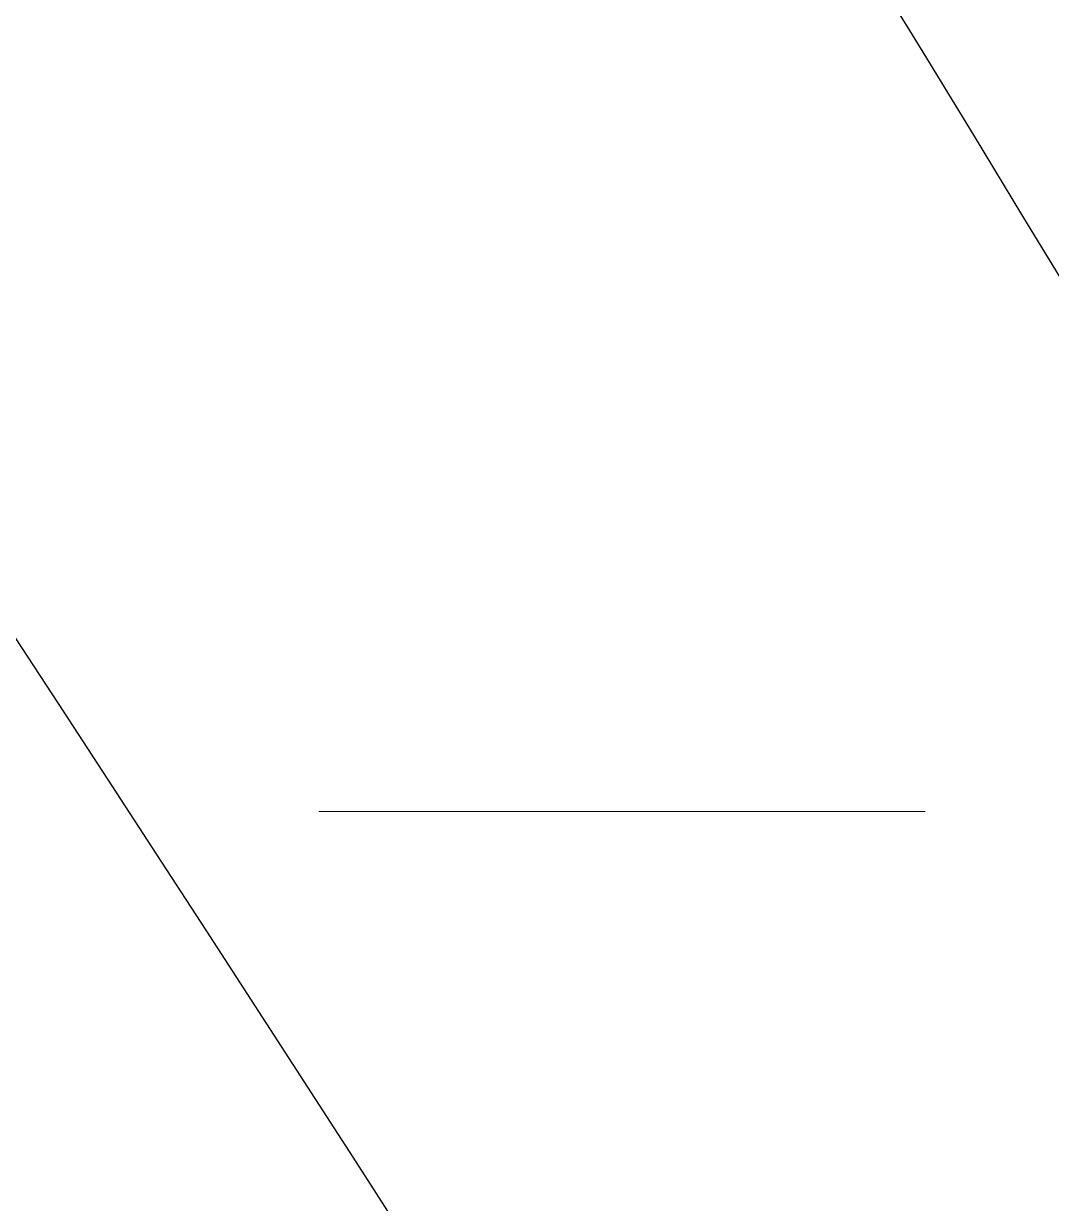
# Model space of a CAD drawing. Header units: feet. Extents: x 2175025 to 2179063, y 467811 to 470338.
# Drawn here: x 2176183.38 to 2176207.74, y 469758.07 to 469786.02 of the extents above; entities that cross this region are included whole.
import ezdxf

# ---------------------------------------------------------------- set-up
doc = ezdxf.new("R2010")
doc.units = ezdxf.units.FT
doc.header["$LTSCALE"] = 0.5
doc.header["$MEASUREMENT"] = 0
doc.linetypes.add('HIDDEN', pattern=[0.375, 0.25, -0.125])
doc.layers.add('GRID', color=254, linetype='HIDDEN')
doc.layers.add('Road Bush Tollway Approximate', color=4, linetype='CONTINUOUS')

msp = doc.modelspace()

# ---------------------------------------------------------------- linework, layer by layer
at = {"layer": 'GRID', "color": 252, "linetype": 'HIDDEN', "lineweight": 0, "ltscale": 115}
msp.add_line((2175090.689, 469767.351), (2178996.689, 469767.351), dxfattribs=at)
at = {"layer": 'Road Bush Tollway Approximate', "color": 7}
for centre, radius, start, end in [((2174448.305, 468713.035, -18.307), 2093.6, 30.539066, 46.28453), ((2174448.305, 468713.035, -18.307), 2057.855, 30.539066, 46.28453), ((2173710.799, 468084.011, -18.307), 2864.497, 17.026885, 36.837241), ((2174160.322, 468447.702, -18.307), 2417.512, 21.071371, 34.016959), ((2173390.262, 467884.613, -18.307), 3206.071, 18.666029, 36.254819)]:
    msp.add_arc(centre, radius, start, end, dxfattribs=at)

doc.saveas('drawing.dxf')
